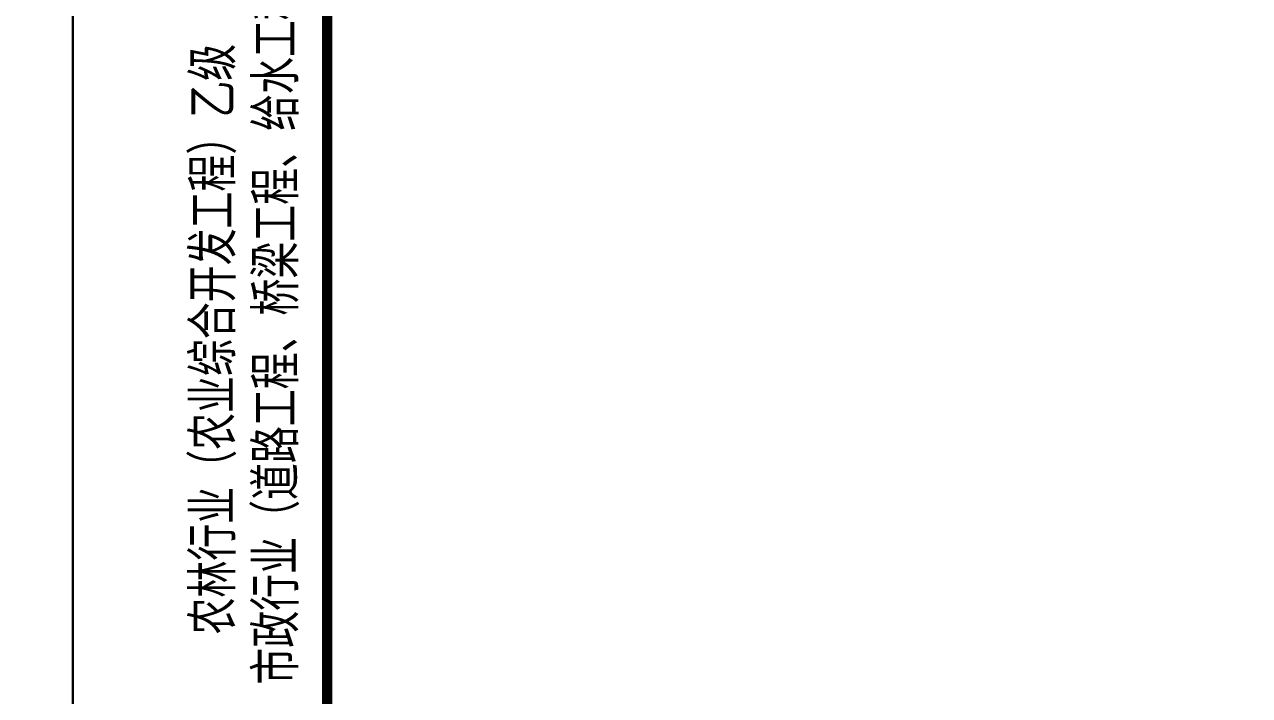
# Model space of a CAD drawing. Extents: x 4283 to 40403, y 1134 to 1764.
# Drawn here: x 5119.2 to 5204.3, y 1509.1 to 1555.7 of the extents above; entities that cross this region are included whole.
import ezdxf

# ---------------------------------------------------------------- set-up
doc = ezdxf.new("R2010")
doc.units = 0
for name, color, linetype in [('PUB_TITLE', 4, 'Continuous'), ('S-MODIFY', 4, 'Continuous'), ('华泽绵阳图框', 7, 'Continuous'), ('致远博图框', 7, 'Continuous')]:
    doc.layers.add(name, color=color, linetype=linetype)
doc.styles.add('长仿宋', font='', dxfattribs={"width": 0.7, "height": 5})
doc.styles.get('长仿宋').set_extended_font_data('SimSun')

msp = doc.modelspace()

# ---------------------------------------------------------------- linework, layer by layer
at = {"layer": 'PUB_TITLE'}
for points in [[(4702.534, 1467.091), (5122.534, 1467.091), (5122.534, 1764.091), (4702.534, 1764.091)], [(5122.534, 1467.091), (5542.534, 1467.091), (5542.534, 1764.091), (5122.534, 1764.091)]]:
    msp.add_lwpolyline(points, close=True, dxfattribs=at)
at = {"layer": 'S-MODIFY'}
for points in [[(4702.534, 1467.091), (5122.534, 1467.091), (5122.534, 1764.091), (4702.534, 1764.091)], [(5122.534, 1467.091), (5542.534, 1467.091), (5542.534, 1764.091), (5122.534, 1764.091)]]:
    msp.add_lwpolyline(points, close=True, dxfattribs=at)
at = {"layer": '华泽绵阳图框', "color": 7, "const_width": 0.707}
msp.add_lwpolyline([(5140.211, 1474.161), (5535.464, 1474.161), (5535.464, 1756.99), (5140.211, 1756.99)], close=True, dxfattribs=at)

# ---------------------------------------------------------------- texts
at = {"layer": '致远博图框', "style": '长仿宋', "width": 0.7}
for s, p in [('市政行业（道路工程、桥梁工程、给水工程、排水工程、热力工程、环境卫生工程）乙级', (5137.92, 1509.859)), ('农林行业（农业综合开发工程）乙级', (5133.546, 1513.341))]:
    msp.add_text(s, height=2.68508, rotation=90, dxfattribs=at).set_placement(p)

doc.saveas('drawing.dxf')
